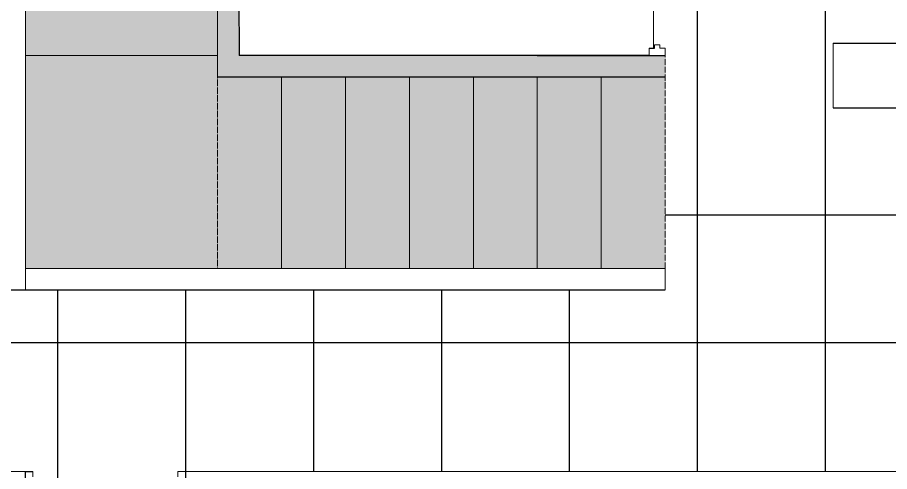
# Model space of a CAD drawing. Header units: millimetres. Extents: x 86441 to 190201, y 16532 to 98188.
# Drawn here: x 93110 to 97199, y 89212 to 91342 of the extents above; entities that cross this region are included whole.
import ezdxf

# ---------------------------------------------------------------- set-up
doc = ezdxf.new("R2010")
doc.units = ezdxf.units.MM
doc.header["$LTSCALE"] = 0.1
doc.linetypes.add('ACAD_ISO02W100', pattern=[15, 12, -3])
doc.linetypes.add('ACAD_ISO03W100', pattern=[30, 12, -18])
doc.layers.add('COLUMN', color=1, linetype='Continuous', lineweight=0)
doc.layers.add('door_cad-block.com', color=27, linetype='Continuous')

msp = doc.modelspace()

# ---------------------------------------------------------------- hatches: boundary and pattern name
at = {"true_color": 0x76432c, "transparency": 33554687}
h = msp.add_hatch(color=17, dxfattribs=at)
h.dxf.hatch_style = 1
h.paths.add_polyline_path([(96074.6, 92063.6), (95547.6, 92063.6), (94047.6, 92063.6), (94047.6, 91063.6), (95547.6, 91063.6), (96147.6, 91063.6), (96147.6, 91163.6), (96072.6, 91163.6), (95547.6, 91163.6), (94149, 91163.6), (94147.6, 91963.6), (96072.6, 91963.6)])
at = {"transparency": 33554687}
h = msp.add_hatch(color=256, dxfattribs=at)
h.dxf.hatch_style = 1
h.set_gradient(color1=(153, 95, 76), color2=(118, 67, 44), tint=1)
h.paths.add_polyline_path([(94047.6, 91463.6), (93147.6, 91463.6), (93147.6, 91163.6), (94047.6, 91163.6)])
h = msp.add_hatch(color=256, dxfattribs=at)
h.dxf.hatch_style = 1
h.set_gradient(color1=(153, 95, 76), color2=(118, 67, 44), tint=1)
h.paths.add_polyline_path([(94047.6, 91063.6), (94047.6, 91163.6), (93147.6, 91163.6), (93147.6, 90163.6), (94047.6, 90163.6)])
h = msp.add_hatch(color=256, dxfattribs=at)
h.dxf.hatch_style = 1
h.set_gradient(color1=(153, 95, 76), color2=(118, 67, 44), tint=1)
h.paths.add_polyline_path([(94347.6, 91063.6), (94047.6, 91063.6), (94047.6, 90163.6), (94347.6, 90163.6)])
h = msp.add_hatch(color=256, dxfattribs=at)
h.dxf.hatch_style = 1
h.set_gradient(color1=(153, 95, 76), color2=(118, 67, 44), tint=1)
h.paths.add_polyline_path([(94647.6, 91063.6), (94347.6, 91063.6), (94347.6, 90163.6), (94647.6, 90163.6)])
h = msp.add_hatch(color=256, dxfattribs=at)
h.dxf.hatch_style = 1
h.set_gradient(color1=(153, 95, 76), color2=(118, 67, 44), tint=1)
h.paths.add_polyline_path([(94947.6, 91063.6), (94647.6, 91063.6), (94647.6, 90163.6), (94947.6, 90163.6)])
h = msp.add_hatch(color=256, dxfattribs=at)
h.dxf.hatch_style = 1
h.set_gradient(color1=(153, 95, 76), color2=(118, 67, 44), tint=1)
h.paths.add_polyline_path([(95247.6, 91063.6), (94947.6, 91063.6), (94947.6, 90163.6), (95247.6, 90163.6)])
h = msp.add_hatch(color=256, dxfattribs=at)
h.dxf.hatch_style = 1
h.set_gradient(color1=(153, 95, 76), color2=(118, 67, 44), tint=1)
h.paths.add_polyline_path([(95547.6, 91063.6), (95247.6, 91063.6), (95247.6, 90163.6), (95547.6, 90163.6)])
h = msp.add_hatch(color=256, dxfattribs=at)
h.dxf.hatch_style = 1
h.set_gradient(color1=(153, 95, 76), color2=(118, 67, 44), tint=1)
h.paths.add_polyline_path([(95847.6, 91063.6), (95547.6, 91063.6), (95547.6, 90163.6), (95847.6, 90163.6)])
h = msp.add_hatch(color=256, dxfattribs=at)
h.dxf.hatch_style = 1
h.set_gradient(color1=(153, 95, 76), color2=(118, 67, 44), tint=1)
h.paths.add_polyline_path([(96147.6, 91063.6), (95847.6, 91063.6), (95847.6, 90163.6), (96147.6, 90163.6)])

# ---------------------------------------------------------------- linework, layer by layer
at = {"color": 25, "lineweight": 9, "transparency": 33554687}
msp.add_line((93147.6, 95529.6), (93147.6, 90063.6), dxfattribs=at)
at = {"transparency": 33554687}
for p, q in [((96297.6, 92816.6), (96297.6, 89211.6)), ((96897.6, 92816.6), (96897.6, 89211.6)), ((94147.6, 91963.6), (94149, 91163.6)), ((96934.6, 91220.6), (98099.6, 91220.6)), ((96072.6, 91163.6), (94149, 91163.6)), ((95547.6, 91163.6), (96147.6, 91163.6)), ((96934.6, 90918.6), (98099.6, 90918.6)), ((93072.6, 90063.6), (96147.6, 90063.6)), ((93297.6, 90063.6), (93297.6, 89156.6)), ((93897.6, 90063.6), (93897.6, 89156.6)), ((94497.6, 90063.6), (94497.6, 89211.6)), ((95097.6, 90063.6), (95097.6, 89211.6)), ((95697.6, 90063.6), (95697.6, 89211.6)), ((93147.6, 89211.6), (93182.6, 89211.6)), ((93147.6, 87150.6), (93147.6, 89211.6))]:
    msp.add_line(p, q, dxfattribs=at)
at = {"color": 25, "lineweight": 0, "transparency": 33554687}
for p, q in [((96092.6, 91198.6), (96092.6, 91928.6)), ((96072.6, 91163.6), (96072.6, 91198.6)), ((96097.6, 91198.6), (96097.6, 91213.6)), ((96122.6, 91213.6), (96097.6, 91213.6)), ((96122.6, 91198.6), (96122.6, 91213.6)), ((96147.6, 91198.6), (96122.6, 91198.6)), ((96147.6, 91163.6), (96147.6, 91198.6)), ((96147.6, 91163.6), (96072.6, 91163.6))]:
    msp.add_line(p, q, dxfattribs=at)
at = {"color": 7, "true_color": 0xffffff, "transparency": 33554687}
for p, q in [((96072.6, 91198.6), (96097.6, 91198.6)), ((96147.6, 91198.6), (96147.6, 91198.6)), ((95578.1, 91163.6), (95578.1, 91163.6)), ((95578.1, 91163.6), (95578.1, 91163.6)), ((93182.6, 89211.6), (93182.6, 89211.6)), ((93862.6, 89211.6), (93862.6, 89211.6))]:
    msp.add_line(p, q, dxfattribs=at)
at = {"color": 17, "linetype": 'ACAD_ISO03W100', "lineweight": 5, "transparency": 33554687}
msp.add_line((96147.6, 91163.6), (96147.6, 90163.6), dxfattribs=at)
at = {"color": 25, "transparency": 33554687}
for p, q in [((94047.6, 91063.6), (95547.6, 91063.6)), ((95547.6, 91063.6), (96147.6, 91063.6))]:
    msp.add_line(p, q, dxfattribs=at)
at = {"color": 25, "linetype": 'ACAD_ISO02W100', "lineweight": 5, "transparency": 33554687}
msp.add_line((94047.6, 91063.6), (94047.6, 90163.6), dxfattribs=at)
at = {"color": 9, "true_color": 0xc7c8ca, "transparency": 33554687}
for p, q in [((96147.6, 90416.6), (98099.6, 90416.6)), ((90877.6, 89816.6), (98099.6, 89816.6))]:
    msp.add_line(p, q, dxfattribs=at)
at = {"color": 17, "lineweight": 5, "transparency": 33554687}
for p, q in [((93147.6, 90163.6), (95547.6, 90163.6)), ((95547.6, 90163.6), (96147.6, 90163.6))]:
    msp.add_line(p, q, dxfattribs=at)
at = {"color": 17, "lineweight": 5, "true_color": 0x76432c, "transparency": 33554687}
for p, q in [((96147.6, 90163.6), (96147.6, 90063.6)), ((96147.6, 90063.6), (93072.6, 90063.6))]:
    msp.add_line(p, q, dxfattribs=at)
at = {"color": 4, "lineweight": 18, "transparency": 33554687}
msp.add_line((93072.6, 89211.6), (93147.6, 89211.6), dxfattribs=at)
at = {"color": 4, "lineweight": 5, "transparency": 33554687}
for p, q in [((93147.6, 89211.6), (93147.6, 89136.6)), ((93147.6, 89211.6), (93182.6, 89211.6)), ((93182.6, 89211.6), (93182.6, 89186.6)), ((93862.6, 89211.6), (93862.6, 89186.6)), ((93897.6, 89211.6), (93862.6, 89211.6)), ((93897.6, 89211.6), (93897.6, 89136.6))]:
    msp.add_line(p, q, dxfattribs=at)
at = {"color": 4, "lineweight": 9, "transparency": 33554687}
msp.add_line((93897.6, 89211.6), (98097.6, 89211.6), dxfattribs=at)
at = {"layer": 'COLUMN', "transparency": 33554687}
for p, q in [((96934.6, 91220.6), (96934.6, 90918.6)), ((96934.6, 91220.6), (98099.6, 91220.6)), ((96934.6, 90918.6), (98097.6, 90918.6))]:
    msp.add_line(p, q, dxfattribs=at)
at = {"layer": 'door_cad-block.com', "color": 25, "lineweight": 0, "transparency": 33554687}
msp.add_line((94047.6, 92063.6), (94047.6, 91063.6), dxfattribs=at)
at = {"layer": 'door_cad-block.com', "color": 35, "linetype": 'ACAD_ISO02W100', "lineweight": 5, "ltscale": 3, "transparency": 33554687}
msp.add_line((93147.6, 91163.6), (94047.6, 91163.6), dxfattribs=at)
at = {"layer": 'door_cad-block.com', "color": 25, "linetype": 'ACAD_ISO02W100', "lineweight": 5, "ltscale": 3, "transparency": 33554687}
for p, q in [((94347.6, 91063.6), (94347.6, 90163.6)), ((94647.6, 91063.6), (94647.6, 90163.6)), ((94947.6, 91063.6), (94947.6, 90163.6)), ((95247.6, 91063.6), (95247.6, 90163.6)), ((95547.6, 91063.6), (95547.6, 90163.6)), ((95847.6, 91063.6), (95847.6, 90163.6))]:
    msp.add_line(p, q, dxfattribs=at)

doc.saveas('drawing.dxf')
